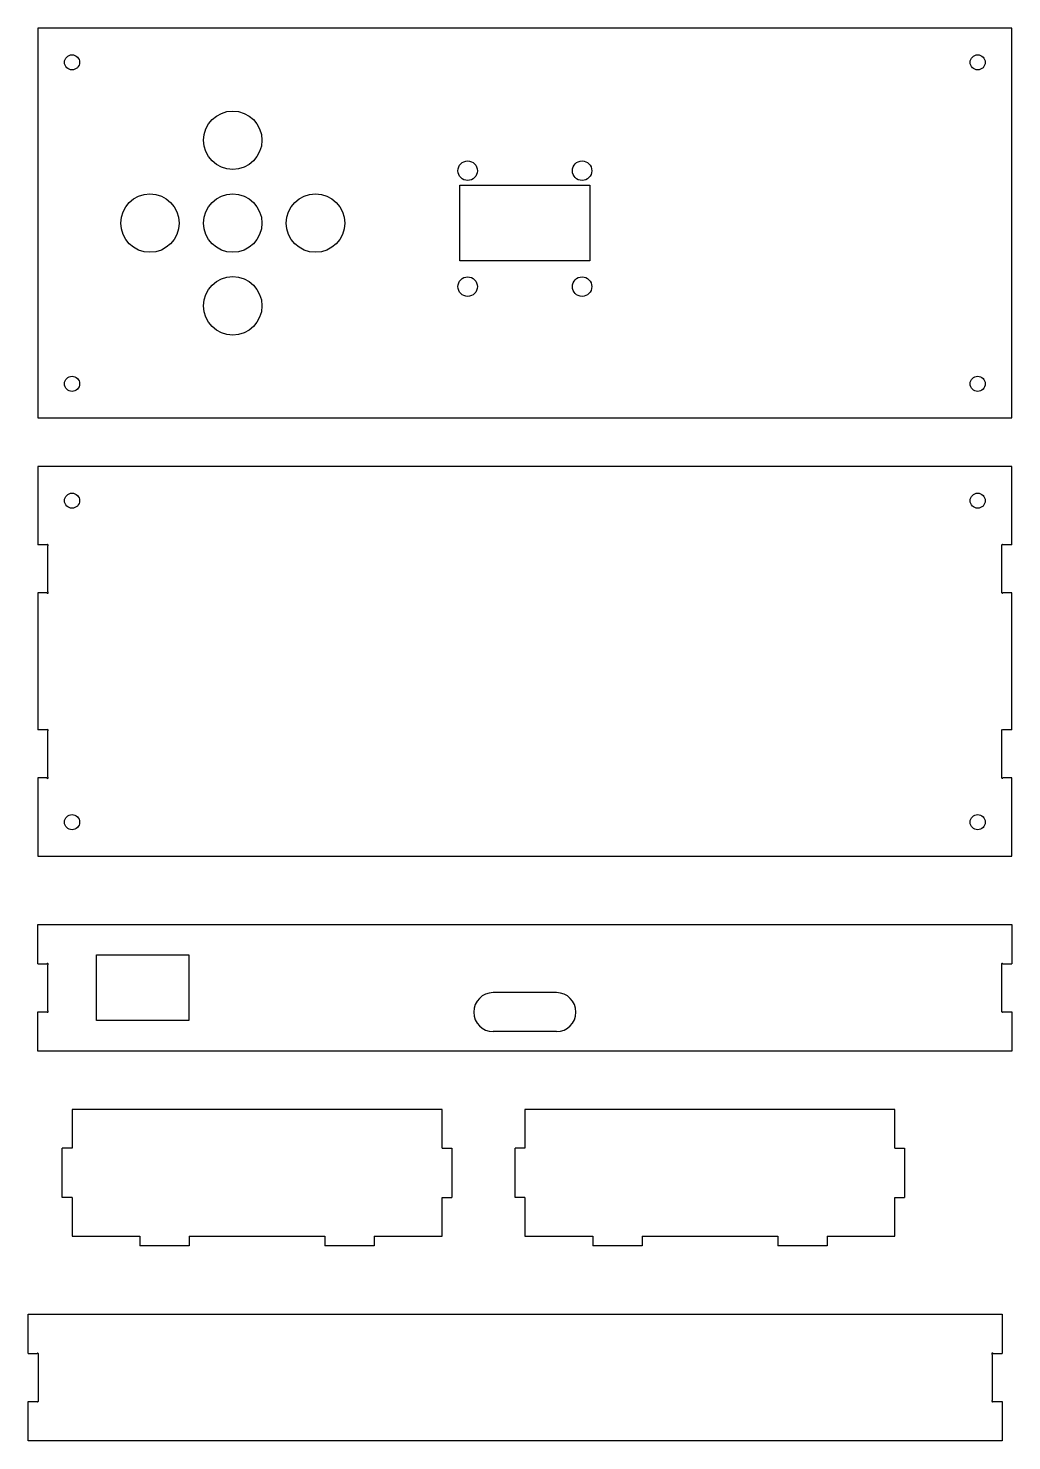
# Model space of a CAD drawing. Header units: millimetres. Extents: x -2 to 200, y -120 to 170.
import ezdxf

# ---------------------------------------------------------------- set-up
doc = ezdxf.new("R2010")
doc.units = ezdxf.units.MM
for name, color, linetype in [('Shape2DView', 7, 'CONTINUOUS'), ('Shape2DView001', 7, 'CONTINUOUS'), ('Shape2DView002', 7, 'CONTINUOUS'), ('Shape2DView003', 7, 'CONTINUOUS'), ('Shape2DView004', 7, 'CONTINUOUS'), ('Shape2DView005', 7, 'CONTINUOUS')]:
    doc.layers.add(name, color=color, linetype=linetype)

msp = doc.modelspace()

# ---------------------------------------------------------------- linework, layer by layer
at = {"layer": 'Shape2DView'}
for p, q in [((0, 80), (0, 63.93)), ((200, 80), (0, 80)), ((200, 63.93), (200, 80)), ((1.84, 63.93), (0, 63.93)), ((200, 63.93), (198.16, 63.93)), ((2.03, 54.26), (2.03, 63.74)), ((197.97, 54.26), (197.97, 63.74)), ((0, 54.07), (0, 25.93)), ((1.84, 54.07), (0, 54.07)), ((200, 54.07), (198.16, 54.07)), ((200, 25.93), (200, 54.07)), ((1.84, 25.93), (0, 25.93)), ((2.03, 16.26), (2.03, 25.74)), ((197.97, 16.26), (197.97, 25.74)), ((200, 25.93), (198.16, 25.93)), ((0, 16.07), (0, 0)), ((1.84, 16.07), (0, 16.07)), ((200, 16.07), (198.16, 16.07)), ((200, 0), (200, 16.07)), ((0, 0), (200, 0))]:
    msp.add_line(p, q, dxfattribs=at)
for centre in [(7, 73), (193, 73), (7, 7), (193, 7)]:
    msp.add_circle(centre, 1.55, dxfattribs=at)
for centre, start, end in [((1.96, 63.86), -60, 150), ((198.04, 63.86), 30, 180), ((198.04, 63.86), 180, -120), ((1.96, 54.14), -150, 60), ((198.04, 54.14), 120, 180), ((198.04, 54.14), 180, -30), ((1.96, 25.86), -60, 150), ((198.04, 25.86), 30, 180), ((198.04, 25.86), 180, -120), ((1.96, 16.14), -150, 60), ((198.04, 16.14), 120, 180), ((198.04, 16.14), 180, -30)]:
    msp.add_arc(centre, 0.142, start, end, dxfattribs=at)
at = {"layer": 'Shape2DView001'}
for p, q in [((0, -14), (200, -14)), ((0, -22.07), (0, -14)), ((200, -14), (200, -22.07)), ((12, -33.75), (12, -20.25)), ((12, -20.25), (31, -20.25)), ((31, -20.25), (31, -33.75)), ((0, -22.07), (1.84, -22.07)), ((2.03, -31.74), (2.03, -22.26)), ((197.97, -31.74), (197.97, -22.26)), ((198.16, -22.07), (200, -22.07)), ((106.5, -28), (93.5, -28)), ((0, -40), (0, -31.93)), ((0, -31.93), (1.84, -31.93)), ((31, -33.75), (12, -33.75)), ((198.16, -31.93), (200, -31.93)), ((200, -31.93), (200, -40)), ((106.5, -36), (93.5, -36)), ((200, -40), (0, -40))]:
    msp.add_line(p, q, dxfattribs=at)
for centre, radius, start, end in [((1.96, -22.14), 0.142, 0, 150), ((1.96, -22.14), 0.142, -60, 0), ((198.04, -22.14), 0.142, 30, -120), ((93.5, -32), 4, 90, -90), ((106.5, -32), 4, -90, 90), ((1.96, -31.86), 0.142, -150, 0), ((1.96, -31.86), 0.142, 0, 60), ((198.04, -31.86), 0.142, 120, -30)]:
    msp.add_arc(centre, radius, start, end, dxfattribs=at)
at = {"layer": 'Shape2DView002'}
for p, q in [((200, 170), (0, 170)), ((0, 170), (0, 90)), ((200, 90), (200, 170)), ((86.65, 137.75), (113.35, 137.75)), ((86.65, 122.25), (86.65, 137.75)), ((113.35, 137.75), (113.35, 122.25)), ((113.35, 122.25), (86.65, 122.25)), ((0, 90), (200, 90))]:
    msp.add_line(p, q, dxfattribs=at)
for centre, radius in [((7, 163), 1.55), ((193, 163), 1.55), ((40, 147), 6), ((88.25, 140.75), 2), ((111.75, 140.75), 2), ((23, 130), 6), ((40, 130), 6), ((57, 130), 6), ((40, 113), 6), ((88.25, 116.95), 2), ((111.75, 116.95), 2), ((7, 97), 1.55), ((193, 97), 1.55)]:
    msp.add_circle(centre, radius, dxfattribs=at)
at = {"layer": 'Shape2DView003'}
for p, q in [((176, -52), (100, -52)), ((100, -52), (100, -59.93)), ((176, -59.93), (176, -52)), ((100, -59.93), (98, -59.93)), ((98, -70.07), (98, -59.93)), ((176, -59.93), (178, -59.93)), ((178, -59.93), (178, -70.07)), ((100, -70.07), (98, -70.07)), ((100, -70.07), (100, -78)), ((176, -78), (176, -70.07)), ((176, -70.07), (178, -70.07)), ((100, -78), (113.93, -78)), ((113.93, -78), (113.93, -80)), ((124.07, -78), (124.07, -80)), ((124.07, -78), (151.93, -78)), ((151.93, -78), (151.93, -80)), ((162.07, -78), (176, -78)), ((162.07, -78), (162.07, -80)), ((124.07, -80), (113.93, -80)), ((162.07, -80), (151.93, -80))]:
    msp.add_line(p, q, dxfattribs=at)
at = {"layer": 'Shape2DView004'}
for p, q in [((83, -52), (7, -52)), ((7, -52), (7, -59.93)), ((83, -59.93), (83, -52)), ((7, -59.93), (5, -59.93)), ((5, -70.07), (5, -59.93)), ((83, -59.93), (85, -59.93)), ((85, -59.93), (85, -70.07)), ((7, -70.07), (5, -70.07)), ((7, -70.07), (7, -78)), ((83, -78), (83, -70.07)), ((83, -70.07), (85, -70.07)), ((7, -78), (20.93, -78)), ((20.93, -78), (20.93, -80)), ((31.07, -78), (31.07, -80)), ((31.07, -78), (58.93, -78)), ((58.93, -78), (58.93, -80)), ((69.07, -78), (83, -78)), ((69.07, -78), (69.07, -80)), ((31.07, -80), (20.93, -80)), ((69.07, -80), (58.93, -80))]:
    msp.add_line(p, q, dxfattribs=at)
at = {"layer": 'Shape2DView005'}
for p, q in [((-2, -94), (198, -94)), ((-2, -102.07), (-2, -94)), ((198, -94), (198, -102.07)), ((-2, -102.07), (-0.16, -102.07)), ((0.03, -102.26), (0.03, -111.74)), ((195.97, -102.26), (195.97, -111.74)), ((196.16, -102.07), (198, -102.07)), ((-2, -120), (-2, -111.93)), ((-2, -111.93), (-0.16, -111.93)), ((196.16, -111.93), (198, -111.93)), ((198, -111.93), (198, -120)), ((198, -120), (-2, -120))]:
    msp.add_line(p, q, dxfattribs=at)
for centre, start, end in [((-0.04, -102.14), 0, 150), ((-0.04, -102.14), -60, 0), ((196.04, -102.14), 30, -120), ((-0.04, -111.86), -150, 0), ((-0.04, -111.86), 0, 60), ((196.04, -111.86), 120, -30)]:
    msp.add_arc(centre, 0.142, start, end, dxfattribs=at)

doc.saveas('drawing.dxf')
